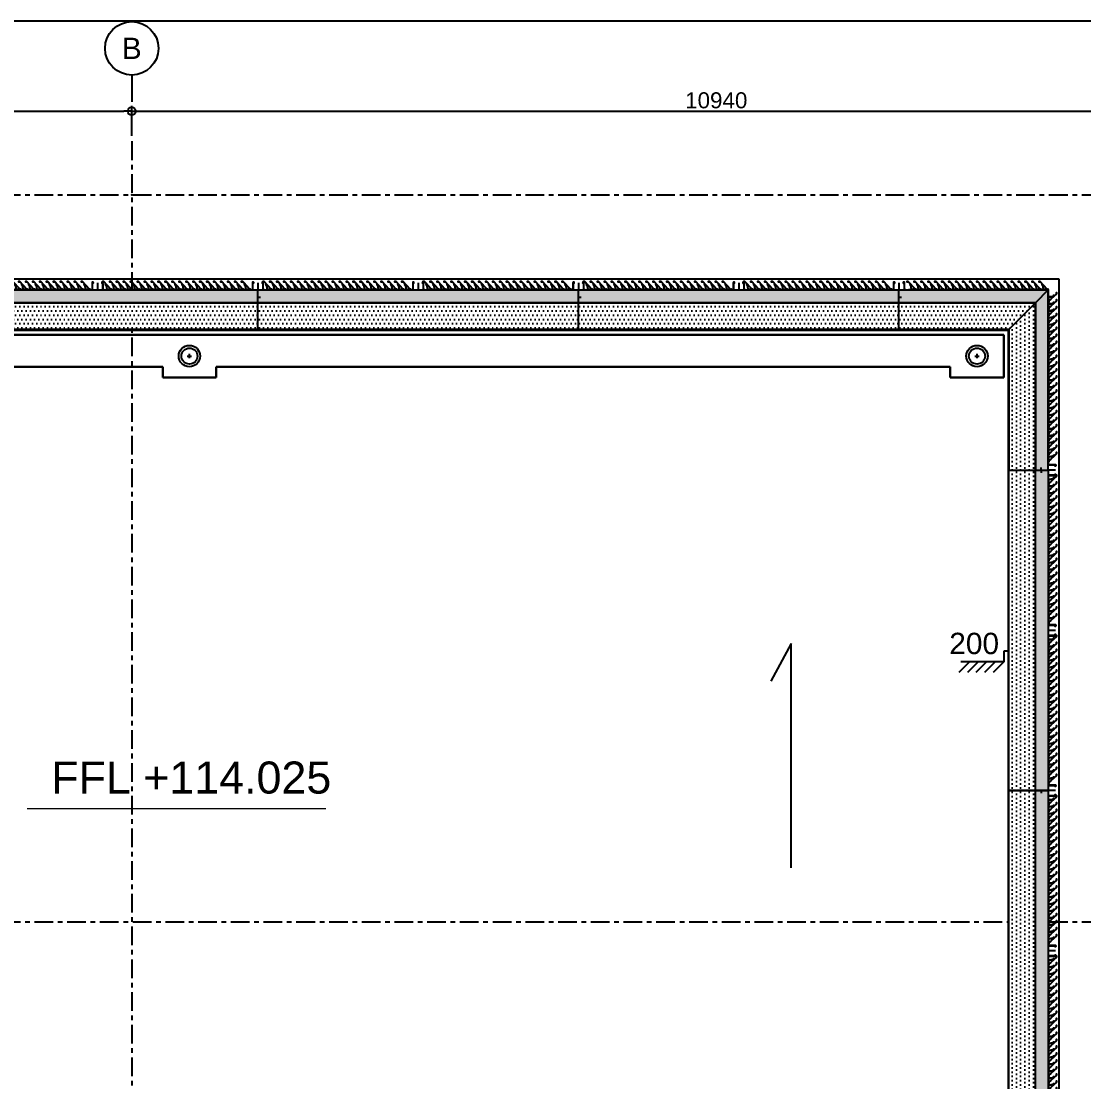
# Model space of a CAD drawing. Header units: millimetres. Extents: x -1379 to 1385823, y -4884429 to 548763.
# Drawn here: x 459555 to 469498, y -2337466 to -2327541 of the extents above; entities that cross this region are included whole.
import ezdxf
from ezdxf.enums import TextEntityAlignment as Align

# ---------------------------------------------------------------- set-up
doc = ezdxf.new("R2010")
doc.units = ezdxf.units.MM
doc.set_wipeout_variables(frame=1)
doc.linetypes.add('CENTER', pattern=[50.8, 31.75, -6.35, 6.35, -6.35])
doc.linetypes.add('TA_GL_000.70000', pattern=[1.925, 0.7, -0.175, 0.175, -0.175, 0.7])
for name, color, linetype in [('000 - 0_SYM_DWG_GRID-BUBBLE_MAIN_COLOR_6', 7, 'Continuous'), ('000 - 0_SYM_DWG_GRIDLINE_MAIN_COLOR_251', 7, 'Continuous'), ('000 - 0_SYM_DWG_SLOPE-SYM_TEXT_COLOR_3', 7, 'Continuous'), ('000 - CONCRETE_WALL_HATCH_', 7, 'Continuous'), ('000 - D I M', 7, 'Continuous'), ('000 - EXISTING_BUILDING_MAIN_COLOR_251', 7, 'Continuous'), ('000 - GRID', 7, 'CENTER'), ('010 - ASPG_ACCESSORIES_MAIN_COLOR_1', 7, 'Continuous'), ('010 - ASPG_EXTR_DEF_SUB', 7, 'Continuous'), ('010 - ASPG_EXTR_MAIN_COLOR_2', 7, 'Continuous'), ('010 - ASPG_FASTERN_DEF_SUB', 7, 'Continuous'), ('010 - ASPG_FLASHING_MAIN_COLOR_2', 7, 'Continuous'), ('010 - ASPG_FLASHING_MAIN_COLOR_4', 7, 'Continuous'), ('010 - ASPG_FLASHING_WIPEOUT_', 7, 'Continuous'), ('010 - ASPG_FLASING_WIPEOUT_', 7, 'Continuous'), ('010 - ASPG_FRAMING_CUT_COLOR_4', 7, 'Continuous'), ('010 - ASPG_FRAMING_DEF_SUB', 7, 'Continuous'), ('010 - ASPG_FRAMING_HATCH_', 7, 'Continuous'), ('010 - ASPG_FRAMING_MAIN_COLOR_2', 7, 'Continuous'), ('010 - ASPG_FRAMING_SUB_COLOR_2', 7, 'Continuous'), ('010 - ASPG_FRAMING_WIPEOUT_', 7, 'Continuous'), ('BOLT & SCREW', 7, 'Continuous'), ('Center Line', 7, 'CENTER')]:
    doc.layers.add(name, color=color, linetype=linetype)
for name, color, linetype, lineweight in [('12-GRID', 7, 'CENTER', 13), ('A-COLS-E', 7, 'Continuous', 35), ('A-DETL-THIN', 7, 'Continuous', 25), ('A-FLOR-E', 7, 'Continuous', 35), ('G-ANNO-SPOR', 7, 'Continuous', 9), ('G-ANNO-TEXT', 7, 'Continuous', 9), ('SCREW', 7, 'Continuous', 5), ('WALL-E', 7, 'Continuous', 50)]:
    doc.layers.add(name, color=color, linetype=linetype, lineweight=lineweight)
doc.styles.add('ARIAL', font='arial.ttf')
doc.styles.add('Arial_2', font='arial.ttf', dxfattribs={"height": 3})
doc.styles.add('Arial_3', font='arial.ttf', dxfattribs={"height": 200})
doc.styles.add('FAMELINE_FOR_CKST', font='arial.ttf')
doc.styles.add('TA', font='', dxfattribs={"height": 4.5})
doc.styles.get('TA').set_extended_font_data('Cordia New')
doc.dimstyles.new('FAMELINE-CKST_C-C', dxfattribs={"dimtxt": 0.3, "dimasz": 0.15, "dimexe": 0.1, "dimexo": 0.1, "dimgap": 0.05, "dimtad": 1, "dimzin": 0, "dimdsep": 46, "dimtxsty": 'FAMELINE_FOR_CKST', "dimblk": 'ORIGIN', "dimblk1": 'ORIGIN', "dimblk2": 'ORIGIN', "dimsah": 1, "dimcen": 0.1, "dimdle": 0.1, "dimclrd": 7, "dimclre": 7, "dimclrt": 7, "dimadec": 0, "dimazin": 0, "dimtfac": 1, "dimtix": 1, "dimtmove": 2, "dimatfit": 3, "dimfxl": 1, "dimtolj": 1, "dimtzin": 0, "dimlwd": -1, "dimlwe": -1, "dimarcsym": 0})
pattern_1 = [(270, (1257419.24324, -520041.6224), (0.65495992507, -1.1344238721), [0.7562825814, -1.5125651628]), (30, (1257419.24324, -520041.6224), (0.65495992936, 1.1344238696), [0.7562825814, -1.5125651628]), (330, (1257419.24324, -520041.6224), (1.30991985442, -2.48e-09), [-1.5125651628, 0.7562825814])]
pattern_2 = [(315, (1257419.4929, -520021.6224), (1.3369313545, 1.3369313545), []), (45, (1257419.4929, -520021.6224), (-1.3369313545, 1.3369313545), [])]
pattern_3 = [(270, (1257419.4425, -520043.9224), (0.65495992507, -1.1344238721), [0.7562825814, -1.5125651628]), (30, (1257419.4425, -520043.9224), (0.65495992936, 1.1344238696), [0.7562825814, -1.5125651628]), (330, (1257419.4425, -520043.9224), (1.30991985442, -2.48e-09), [-1.5125651628, 0.7562825814])]
pattern_4 = [(315, (1257419.1929, -520023.9224), (1.3369313545, 1.3369313545), []), (45, (1257419.1929, -520023.9224), (-1.3369313545, 1.3369313545), [])]
pattern_5 = [(0, (0, 0), (3.96875, 7.9375), [0, -7.9375])]
pattern_6 = [(0, (0, 0), (19.84375, 39.6875), [0, -39.6875])]

# ---------------------------------------------------------------- blocks, each defined once
blk = doc.blocks.new('*U3527')
at = {"layer": '12-GRID', "color": 7, "linetype": 'CENTER'}
for p, q in [((0, -6.2), (0, 2.2)), ((-4.2, -2), (4.2, -2))]:
    blk.add_line(p, q, dxfattribs=at)
at = {"layer": 'BOLT & SCREW', "color": 7}
for p, q in [((-0.6, -1.8), (-1.8, -1.6)), ((-0.6, -2.2), (-1.8, -2.4)), ((-0.5, -1.8), (-0.9, -1.6)), ((-0.5, -2.2), (-0.9, -2.4)), ((-0.2, -1.4), (-0.4, -0.2)), ((-0.2, -1.5), (-0.4, -1.1)), ((-0.2, -2.5), (-0.4, -2.9)), ((-0.2, -2.6), (-0.4, -3.8)), ((0.2, -1.4), (0.4, -0.2)), ((0.2, -1.5), (0.4, -1.1)), ((0.4, -2.9), (0.2, -2.5)), ((0.2, -2.6), (0.4, -3.8)), ((0.5, -1.8), (0.9, -1.6)), ((0.5, -2.2), (0.9, -2.4)), ((0.6, -1.8), (1.8, -1.6)), ((0.6, -2.2), (1.8, -2.4))]:
    blk.add_line(p, q, dxfattribs=at)
for points in [[(-1.8, -1.6), (-0.9, -1.6, 0.414214), (-0.4, -1.1), (-0.4, -0.2), (0.4, -0.2), (0.4, -1.1, 0.414214), (0.9, -1.6), (1.8, -1.6), (1.8, -2.4), (0.9, -2.4, 0.414214), (0.4, -2.9), (0.4, -3.8), (-0.4, -3.8), (-0.4, -2.9, 0.414214), (-0.9, -2.4), (-1.8, -2.4)], [(0.2, -2.5, -0.414214), (0.5, -2.2), (0.6, -2.2), (0.6, -1.8), (0.5, -1.8, -0.414214), (0.2, -1.5), (0.2, -1.4), (-0.2, -1.4), (-0.2, -1.5, -0.414214), (-0.5, -1.8), (-0.6, -1.8), (-0.6, -2.2), (-0.5, -2.2, -0.414214), (-0.2, -2.5), (-0.2, -2.6), (0.2, -2.6)]]:
    blk.add_lwpolyline(points, format="xyb", close=True, dxfattribs=at)
blk.add_circle((0, -2), 3.5, dxfattribs=at)
blk = doc.blocks.new('000_ASPG_TYP_FILES_20260218-010703_FRAME_EXTR_')
at = {"layer": '010 - ASPG_FRAMING_HATCH_'}
h = blk.add_hatch(dxfattribs=at)
h.set_pattern_fill('ANSI32', scale=0.1, angle=180)
edge = h.paths.add_edge_path()
edge.add_line((2, 16), (2, 2))
edge.add_line((2, 2), (39.7, 2))
edge.add_arc((39.7, 1.7), 0.3, 0, 90, ccw=False)
edge.add_line((40, 1.7), (40, 0.3))
edge.add_arc((39.7, 0.3), 0.3, -90, 0, ccw=False)
edge.add_line((39.7, 0), (0.3, 0))
edge.add_arc((0.3, 0.3), 0.3, 180, 270, ccw=False)
edge.add_line((0, 0.3), (0, 17.7))
edge.add_arc((0.3, 17.7), 0.3, 90, 180, ccw=False)
edge.add_line((0.3, 18), (22.6, 18))
edge.add_arc((22.6, 18.5), 0.5, 270, 380.20955)
edge.add_arc((26.2, 19.8), 3.35, 182.06379, 200.20955, ccw=False)
edge.add_arc((23.6, 19.7), 0.76, 2.06379, 182.06379, ccw=False)
edge.add_arc((26.2, 19.8), 1.83, 182.06379, 447.93621)
edge.add_arc((26.3, 22.4), 0.76, 87.93621, 267.93621, ccw=False)
edge.add_arc((26.2, 19.8), 3.35, 69.79045, 87.93621, ccw=False)
edge.add_arc((27.5, 23.4), 0.5, 249.79045, 360)
edge.add_line((28, 23.4), (28, 26.7))
edge.add_line((28, 26.7), (28.5, 27.2))
edge.add_line((28.5, 27.2), (28, 27.7))
edge.add_line((28, 27.7), (28, 38.6))
edge.add_line((28, 38.6), (28.5, 39.1))
edge.add_line((28.5, 39.1), (28, 39.6))
edge.add_line((28, 39.6), (28, 42.9))
edge.add_arc((27.5, 42.9), 0.5, 0, 110.20955)
edge.add_arc((26.2, 46.5), 3.35, 272.06379, 290.20955, ccw=False)
edge.add_arc((26.3, 43.9), 0.76, 92.06379, 272.06379, ccw=False)
edge.add_arc((26.2, 46.5), 1.83, 272.06379, 537.93621)
edge.add_arc((23.6, 46.6), 0.76, 177.93621, 357.93621, ccw=False)
edge.add_arc((26.2, 46.5), 3.35, 159.79045, 177.93621, ccw=False)
edge.add_arc((22.6, 47.8), 0.5, 339.79045, 450)
edge.add_line((22.6, 48.3), (0.3, 48.3))
edge.add_arc((0.3, 48.6), 0.3, 180, 270, ccw=False)
edge.add_line((0, 48.6), (0, 60))
edge.add_arc((0.3, 60), 0.3, 90, 180, ccw=False)
edge.add_line((0.3, 60.3), (5, 60.3))
edge.add_line((5, 60.3), (5, 65))
edge.add_arc((5.3, 65), 0.3, 90, 180, ccw=False)
edge.add_line((5.3, 65.3), (30, 65.3))
edge.add_line((30, 65.3), (30, 63.6))
edge.add_arc((29.7, 63.6), 0.3, -90, 0, ccw=False)
edge.add_line((29.7, 63.3), (7.3, 63.3))
edge.add_arc((7.3, 63), 0.3, 90, 180)
edge.add_line((7, 63), (7, 58.3))
edge.add_line((7, 58.3), (2.3, 58.3))
edge.add_arc((2.3, 58), 0.3, 90, 180)
edge.add_line((2, 58), (2, 50.6))
edge.add_arc((2.3, 50.6), 0.3, 180, 270)
edge.add_line((2.3, 50.3), (29.7, 50.3))
edge.add_arc((29.7, 50), 0.3, 0, 90, ccw=False)
edge.add_line((30, 50), (30, 26.7))
edge.add_line((30, 26.7), (30, 16.3))
edge.add_arc((29.7, 16.3), 0.3, -90, 0, ccw=False)
edge.add_line((29.7, 16), (2, 16))
at = {"layer": '010 - ASPG_FRAMING_CUT_COLOR_4', "color": 7}
blk.add_lwpolyline([(2, 16), (2, 2), (39.7, 2, -0.414214), (40, 1.7), (40, 0.3, -0.414214), (39.7, 0), (0.3, 0, -0.414214), (0, 0.3), (0, 17.7, -0.414214), (0.3, 18), (22.6, 18, 0.52173), (23, 18.7, -0.079342), (22.8, 19.7, -1), (24.3, 19.8, 2.296346), (26.2, 21.7, -1), (26.3, 23.2, -0.079342), (27.3, 23, 0.52173), (28, 23.4), (28, 26.7), (28.5, 27.2), (28, 27.7), (28, 38.6), (28.5, 39.1), (28, 39.6), (28, 42.9, 0.52173), (27.3, 43.3, -0.079342), (26.3, 43.1, -1), (26.2, 44.6, 2.296346), (24.3, 46.5, -1), (22.8, 46.6, -0.079342), (23, 47.6, 0.52173), (22.6, 48.3), (0.3, 48.3, -0.414214), (0, 48.6), (0, 60, -0.414214), (0.3, 60.3), (5, 60.3), (5, 65, -0.414214), (5.3, 65.3), (30, 65.3), (30, 63.6, -0.414214), (29.7, 63.3), (7.3, 63.3, 0.414214), (7, 63), (7, 58.3), (2.3, 58.3, 0.414214), (2, 58), (2, 50.6, 0.414214), (2.3, 50.3), (29.7, 50.3, -0.414214), (30, 50), (30, 26.7), (30, 16.3, -0.414214), (29.7, 16)], format="xyb", close=True, dxfattribs=at)
at = {"color": 7}
for p in [(26.2, 48.5), (26.2, 21.8)]:
    blk.add_blockref('*U3527', p, dxfattribs=at)
blk = doc.blocks.new('*U3140')
at = {"layer": '010 - ASPG_FRAMING_HATCH_', "transparency": 33554585}
h = blk.add_hatch(dxfattribs=at)
h.set_pattern_fill('ANSI32', scale=0.25)
edge = h.paths.add_edge_path()
edge.add_line((2, -50), (2, -75))
edge.add_line((2, -75), (0, -75))
edge.add_line((0, -75), (0, -49))
edge.add_arc((1, -49), 1, 90, 180, ccw=False)
edge.add_line((1, -48), (63, -48))
edge.add_arc((63, -47), 1, 270, 360)
edge.add_line((64, -47), (64, 47))
edge.add_arc((63, 47), 1, 0, 90)
edge.add_line((63, 48), (1, 48))
edge.add_arc((1, 49), 1, 180, 270, ccw=False)
edge.add_line((0, 49), (0, 75))
edge.add_line((0, 75), (2, 75))
edge.add_line((2, 75), (2, 50))
edge.add_line((2, 50), (141, 50))
edge.add_line((141, 50), (141, 41))
edge.add_arc((140, 41), 1, 270, 360, ccw=False)
edge.add_line((140, 40), (132, 40))
edge.add_arc((132, 41), 1, 180, 270, ccw=False)
edge.add_line((131, 41), (131, 47))
edge.add_arc((130, 47), 1, 0, 90)
edge.add_line((130, 48), (67, 48))
edge.add_arc((67, 47), 1, 90, 180)
edge.add_line((66, 47), (66, -47))
edge.add_arc((67, -47), 1, 180, 270)
edge.add_line((67, -48), (130, -48))
edge.add_arc((130, -47), 1, 270, 360)
edge.add_line((131, -47), (131, -41))
edge.add_arc((132, -41), 1, 90, 180, ccw=False)
edge.add_line((132, -40), (140, -40))
edge.add_arc((140, -41), 1, 0, 90, ccw=False)
edge.add_line((141, -41), (141, -50))
edge.add_line((141, -50), (2, -50))
h.paths.add_polyline_path([(139, 48), (139, 42), (133, 42), (133, 48)], flags=16)
h.paths.add_polyline_path([(139, -48), (139, -42), (133, -42), (133, -48)], flags=16)
at = {"layer": '010 - ASPG_FRAMING_HATCH_'}
h = blk.add_hatch(dxfattribs=at)
h.set_pattern_fill('ANSI37', scale=0.595498, angle=-90)
h.set_pattern_definition(pattern_4)
edge = h.paths.add_edge_path()
edge.add_ellipse((11.5, 55), major_axis=(0, -5), ratio=0.644482, start_angle=180, end_angle=360, ccw=False)
edge.add_line((11.5, 60), (2, 60))
edge.add_arc((-7.9, 55), 11.1, -26.79627, 26.79627, ccw=False)
edge.add_line((2, 50), (11.5, 50))
h = blk.add_hatch(dxfattribs=at)
h.set_pattern_fill('HONEY', scale=0.238199, angle=-90)
h.set_pattern_definition(pattern_3)
edge = h.paths.add_edge_path()
edge.add_ellipse((11.8, 55), major_axis=(0, -5), ratio=0.644482, start_angle=0, end_angle=360, ccw=False)
h = blk.add_hatch(dxfattribs=at)
h.set_pattern_fill('HONEY', scale=0.238199, angle=-90)
h.set_pattern_definition(pattern_1)
edge = h.paths.add_edge_path()
edge.add_ellipse((57.5, 55), major_axis=(0, -5), ratio=0.644482, start_angle=0, end_angle=360)
h = blk.add_hatch(dxfattribs=at)
h.set_pattern_fill('ANSI37', scale=0.595498, angle=-90)
h.set_pattern_definition(pattern_2)
edge = h.paths.add_edge_path()
edge.add_ellipse((57.8, 55), major_axis=(0, -5), ratio=0.644482, start_angle=0, end_angle=180)
edge.add_line((57.8, 60), (62, 60))
edge.add_arc((62, 60.3), 0.3, -90, 0)
edge.add_line((62.3, 60.3), (62.3, 61))
edge.add_line((62.3, 61), (61.8, 61.5))
edge.add_line((61.8, 61.5), (62.3, 62))
edge.add_line((62.3, 62), (61.8, 62.5))
edge.add_line((61.8, 62.5), (62.3, 63))
edge.add_line((62.3, 63), (61.8, 63.5))
edge.add_line((61.8, 63.5), (62.3, 64))
edge.add_line((62.3, 64), (62.3, 65))
edge.add_line((62.3, 65), (63.3, 65))
edge.add_line((63.3, 65), (63.8, 65.5))
edge.add_line((63.8, 65.5), (64.3, 65))
edge.add_line((64.3, 65), (64.8, 65.5))
edge.add_line((64.8, 65.5), (65.3, 65))
edge.add_line((65.3, 65), (65.8, 65.5))
edge.add_line((65.8, 65.5), (66.3, 65))
edge.add_line((66.3, 65), (67, 65))
edge.add_arc((67, 65.3), 0.3, -90, 0)
edge.add_line((67.3, 65.3), (67.3, 60))
edge.add_arc((77.2, 55), 11.1, 153.20373, 206.79627)
edge.add_line((67.3, 50), (57.8, 50))
h = blk.add_hatch(dxfattribs=at)
h.set_pattern_fill('ANSI37', scale=0.595498, angle=-90)
h.set_pattern_definition(pattern_4)
edge = h.paths.add_edge_path()
edge.add_ellipse((11.5, -55), major_axis=(0, 5), ratio=0.644482, start_angle=0, end_angle=180)
edge.add_line((11.5, -60), (2, -60))
edge.add_arc((-7.9, -55), 11.1, 333.20373, 386.79627)
edge.add_line((2, -50), (11.5, -50))
h = blk.add_hatch(dxfattribs=at)
h.set_pattern_fill('HONEY', scale=0.238199, angle=-90)
h.set_pattern_definition(pattern_3)
edge = h.paths.add_edge_path()
edge.add_ellipse((11.8, -55), major_axis=(0, 5), ratio=0.644482, start_angle=0, end_angle=360)
h = blk.add_hatch(dxfattribs=at)
h.set_pattern_fill('HONEY', scale=0.238199, angle=-90)
h.set_pattern_definition(pattern_1)
edge = h.paths.add_edge_path()
edge.add_ellipse((57.5, -55), major_axis=(0, 5), ratio=0.644482, start_angle=0, end_angle=360, ccw=False)
h = blk.add_hatch(dxfattribs=at)
h.set_pattern_fill('ANSI37', scale=0.595498, angle=-90)
h.set_pattern_definition(pattern_2)
edge = h.paths.add_edge_path()
edge.add_ellipse((57.8, -55), major_axis=(0, 5), ratio=0.644482, start_angle=180, end_angle=360, ccw=False)
edge.add_line((57.8, -60), (62, -60))
edge.add_arc((62, -60.3), 0.3, 360, 450, ccw=False)
edge.add_line((62.3, -60.3), (62.3, -61))
edge.add_line((62.3, -61), (61.8, -61.5))
edge.add_line((61.8, -61.5), (62.3, -62))
edge.add_line((62.3, -62), (61.8, -62.5))
edge.add_line((61.8, -62.5), (62.3, -63))
edge.add_line((62.3, -63), (61.8, -63.5))
edge.add_line((61.8, -63.5), (62.3, -64))
edge.add_line((62.3, -64), (62.3, -65))
edge.add_line((62.3, -65), (63.3, -65))
edge.add_line((63.3, -65), (63.8, -65.5))
edge.add_line((63.8, -65.5), (64.3, -65))
edge.add_line((64.3, -65), (64.8, -65.5))
edge.add_line((64.8, -65.5), (65.3, -65))
edge.add_line((65.3, -65), (65.8, -65.5))
edge.add_line((65.8, -65.5), (66.3, -65))
edge.add_line((66.3, -65), (67, -65))
edge.add_arc((67, -65.3), 0.3, 360, 450, ccw=False)
edge.add_line((67.3, -65.3), (67.3, -60))
edge.add_arc((77.2, -55), 11.1, 153.20373, 206.79627, ccw=False)
edge.add_line((67.3, -50), (57.8, -50))
at = {"layer": '010 - ASPG_FASTERN_DEF_SUB', "color": 7}
blk.add_point((0, 0), dxfattribs=at)
at = {"layer": '010 - ASPG_FRAMING_CUT_COLOR_4', "color": 7}
blk.add_lwpolyline([(2, -50), (2, -75), (0, -75), (0, -49, -0.414214), (1, -48), (63, -48, 0.414214), (64, -47), (64, 47, 0.414214), (63, 48), (1, 48, -0.414214), (0, 49), (0, 75), (2, 75), (2, 50), (141, 50), (141, 41, -0.414214), (140, 40), (132, 40, -0.414214), (131, 41), (131, 47, 0.414214), (130, 48), (67, 48, 0.414214), (66, 47), (66, -47, 0.414214), (67, -48), (130, -48, 0.414214), (131, -47), (131, -41, -0.414214), (132, -40), (140, -40, -0.414214), (141, -41), (141, -50)], format="xyb", close=True, dxfattribs=at)
for points in [[(139, 48), (139, 42), (133, 42), (133, 48)], [(139, -48), (139, -42), (133, -42), (133, -48)]]:
    blk.add_lwpolyline(points, close=True, dxfattribs=at)
at = {"layer": '010 - ASPG_FRAMING_DEF_SUB', "color": 7, "transparency": 33554508}
blk.add_line((136.5, 0), (-4.5, 0), dxfattribs=at)
at = {"layer": '010 - ASPG_FRAMING_DEF_SUB', "color": 7, "transparency": 33554457}
for points in [[(2, 50), (15, 50), (15, 60), (2, 60)], [(54.3, 50), (67.3, 50), (67.3, 65.5), (54.3, 65.5)], [(2, -50), (15, -50), (15, -60), (2, -60)], [(54.3, -50), (67.3, -50), (67.3, -65.5), (54.3, -65.5)]]:
    blk.add_lwpolyline(points, close=True, dxfattribs=at)
at = {"layer": '010 - ASPG_FRAMING_SUB_COLOR_2', "color": 7}
for points in [[(11.8, 50), (2, 50, 0.238199), (2, 60), (11.8, 60)], [(57.5, 50), (67.3, 50, -0.238199), (67.3, 60), (67.3, 65.3, -0.414214), (67, 65), (66.3, 65), (65.8, 65.5), (65.3, 65), (64.8, 65.5), (64.3, 65), (63.8, 65.5), (63.3, 65), (62.3, 65), (62.3, 64), (61.8, 63.5), (62.3, 63), (61.8, 62.5), (62.3, 62), (61.8, 61.5), (62.3, 61), (62.3, 60.3, -0.414214), (62, 60), (57.5, 60)], [(11.8, -50), (2, -50, -0.238199), (2, -60), (11.8, -60)], [(57.5, -50), (67.3, -50, 0.238199), (67.3, -60), (67.3, -65.3, 0.414214), (67, -65), (66.3, -65), (65.8, -65.5), (65.3, -65), (64.8, -65.5), (64.3, -65), (63.8, -65.5), (63.3, -65), (62.3, -65), (62.3, -64), (61.8, -63.5), (62.3, -63), (61.8, -62.5), (62.3, -62), (61.8, -61.5), (62.3, -61), (62.3, -60.3, 0.414214), (62, -60), (57.5, -60)]]:
    blk.add_lwpolyline(points, format="xyb", dxfattribs=at)
at = {"layer": '010 - ASPG_FRAMING_SUB_COLOR_2', "color": 7, "extrusion": (0, 0, -1)}
for centre, major_axis in [((11.8, 55), (0, -5)), ((57.5, -55), (0, 5))]:
    blk.add_ellipse(centre, major_axis=major_axis, ratio=0.644482, dxfattribs=at)
at = {"layer": '010 - ASPG_FRAMING_SUB_COLOR_2', "color": 7}
for centre, major_axis in [((57.5, 55), (0, -5)), ((11.8, -55), (0, 5))]:
    blk.add_ellipse(centre, major_axis=major_axis, ratio=0.644482, dxfattribs=at)
blk = doc.blocks.new('PZG35-9D5')
at = {"layer": 'Center Line', "color": 7}
blk.add_line((0, 3.7), (0, -10.5), dxfattribs=at)
at = {"layer": 'SCREW', "color": 7}
for p, q in [((-1.4, 0), (-1.4, -1.1)), ((1.4, 0), (1.4, -0.6)), ((-1.9, -1.4), (1.9, -0.9)), ((-1.9, -1.4), (-1.4, -1.1)), ((-1.9, -1.4), (-1.4, -1.7)), ((-1.9, -2.7), (1.9, -2.2)), ((-1.9, -2.7), (-1.4, -2.4)), ((-1.9, -2.7), (-1.4, -3)), ((-1.9, -4), (-1.4, -3.7)), ((-1.9, -4), (-1, -3.9)), ((-1.9, -4), (-1.4, -4.3)), ((-1.4, -1.1), (1.4, -0.6)), ((-1.4, -1.7), (1.4, -1.2)), ((-1.4, -1.7), (-1.4, -2.4)), ((-1.4, -2.4), (1.4, -1.9)), ((-1.4, -3), (1.4, -2.5)), ((-1.4, -3), (-1.4, -3.7)), ((-1.4, -3.7), (-0.8, -3.6)), ((-1.4, -4.3), (-1.4, -8.1)), ((-1.4, -4.3), (-1.2, -4.3)), ((0, -9.5), (-1.4, -8.1)), ((0, -9.5), (1.4, -8.1)), ((0.6, -3.3), (1.4, -3.2)), ((0.7, -3.7), (1.9, -3.5)), ((0.7, -3.9), (1.4, -3.8)), ((0.7, -4.6), (1.4, -4.5)), ((0.7, -5), (1.9, -4.8)), ((0.7, -5.2), (1.4, -5.1)), ((1.9, -0.9), (1.4, -0.6)), ((1.9, -0.9), (1.4, -1.2)), ((1.4, -1.2), (1.4, -1.9)), ((1.9, -2.2), (1.4, -1.9)), ((1.9, -2.2), (1.4, -2.5)), ((1.4, -2.5), (1.4, -3.2)), ((1.9, -3.5), (1.4, -3.2)), ((1.9, -3.5), (1.4, -3.8)), ((1.4, -3.8), (1.4, -4.5)), ((1.9, -4.8), (1.4, -4.5)), ((1.9, -4.8), (1.4, -5.1)), ((1.4, -5.1), (1.4, -8.1))]:
    blk.add_line(p, q, dxfattribs=at)
blk.add_lwpolyline([(0, -9.5), (0.7, -5.2), (0.7, -3.6, 0.417657), (0.4, -3.3, 0.108102), (-0.8, -3.6), (-1.4, -4.7)], format="xyb", dxfattribs=at)
blk = doc.blocks.new('*U3136')
at = {"layer": 'SCREW', "color": 7}
blk.add_lwpolyline([(3, 1.8, 0.09906), (0.8, 2.5), (0.8, 2.3), (-0.8, 2.3), (-0.8, 2.5, 0.09906), (-3, 1.8, 0.266588), (-3.5, 1), (-3.5, 0.2, 0.414214), (-3.3, 0), (3.3, 0, 0.414214), (3.5, 0.2), (3.5, 1, 0.266588)], format="xyb", close=True, dxfattribs=at)
blk.add_blockref('PZG35-9D5', (0, 0), dxfattribs=at)
blk = doc.blocks.new('*U3141')
at = {"color": 7}
blk.add_point((0, 0), dxfattribs=at)
at = {"layer": '010 - ASPG_ACCESSORIES_MAIN_COLOR_1', "color": 7}
blk.add_lwpolyline([(-39.7, -0.6, 0.414214), (-40, -0.9), (-40, -7.4, 0.57735), (-39.7, -7.6), (-36.6, -5.8, 0.767327), (-36.8, -5.3), (-37.9, -5.3, -0.414214), (-38.2, -5), (-38.2, -2.8, -0.414214), (-38, -2.6), (-32.2, -2.6, -0.388879), (-32, -2.8), (-31.8, -4.3, 0.388879), (-31.3, -4.8), (-30.3, -4.8, 0.414214), (-30, -4.5), (-30, -2.9, -0.414214), (-29.7, -2.6), (0.4, -2.6, -0.378969), (3.4, -5.2), (8, -42.5, 0.446593), (11.6, -45.1, -0.489802), (16.1, -48.7), (16.1, -49.4, -0.18248), (15.8, -50, -0.267949), (15.3, -50.2, 1.122115), (15.1, -52.3, 0.405004), (18.1, -49.4), (18.1, -48.7, 0.489805), (11.2, -43.1, -0.446597), (9.9, -42.3), (4.9, -0.8, 0.364176), (4.6, -0.6)], format="xyb", close=True, dxfattribs=at)
at = {"layer": '010 - ASPG_EXTR_DEF_SUB', "color": 7}
for p in [(-40, -0.5), (43.4, -76.9), (43.4, -77.5)]:
    blk.add_point(p, dxfattribs=at)
at = {"layer": '010 - ASPG_EXTR_MAIN_COLOR_2', "color": 7}
blk.add_lwpolyline([(11.4, -48.2), (11.5, -47.4), (12.2, -47.6), (12.3, -46.8, -0.535538), (14.2, -49.2, 0.991572), (15.7, -49.6, 1.157025), (8.8, -48.8, -0.688558), (8.3, -49), (-17.1, -22.2), (-32.3, -6.1), (-32.3, -2.9, 0.414312), (-32.6, -2.6), (-37.5, -2.6, 0.414116), (-37.8, -2.9), (-37.8, -4.3, 0.414214), (-37.5, -4.6), (-36, -4.6, -0.205895), (-35.8, -4.7), (33.2, -77.5), (43.1, -77.5, 0.668179), (43.4, -77), (40.5, -74.2, 0.668179), (40, -74.4), (40, -76), (33.9, -76), (11.9, -52.8, -0.558354), (12.1, -52, 0.766275), (12, -50.4, -0.438583), (10.7, -48.1)], format="xyb", close=True, dxfattribs=at)
at = {"layer": 'SCREW', "color": 7, "rotation": 180}
for p in [(-21.6, -2.5), (-8.2, -2.5)]:
    blk.add_blockref('*U3136', p, dxfattribs=at)
blk = doc.blocks.new('*U3049')
at = {"color": 7}
blk.add_wipeout([(1440, 4), (60, 4), (60, 69.3), (1440, 69.3)], dxfattribs=at).dxf.layer = '010 - ASPG_FRAMING_WIPEOUT_'
blk.add_point((60, 69.5), dxfattribs=at)
at = {"layer": '010 - ASPG_FRAMING_MAIN_COLOR_2', "color": 7}
blk.add_lwpolyline([(1410, 69.3), (90, 69.3), (90, 6), (1410, 6)], close=True, dxfattribs=at)
at = {"layer": '010 - ASPG_FRAMING_SUB_COLOR_2', "color": 7}
for points in [[(1440, 4), (60, 4), (60, 69.3), (1440, 69.3)], [(60, 2), (60, 4), (1440, 4), (1440, 2)]]:
    blk.add_lwpolyline(points, close=True, dxfattribs=at)
at = {"color": 7, "transparency": 33554559, "xscale": -1, "rotation": 270}
for p in [(0, 0), (1500, 0)]:
    blk.add_blockref('*U3140', p, dxfattribs=at)
at = {"color": 7, "rotation": 180}
for p in [(91.8, 69.3), (156.8, 69.3), (221.8, 69.3), (286.8, 69.3), (351.8, 69.3), (416.8, 69.3), (481.8, 69.3), (546.8, 69.3), (611.8, 69.3), (676.8, 69.3), (741.8, 69.3), (806.8, 69.3), (871.8, 69.3), (936.8, 69.3), (1001.8, 69.3), (1066.8, 69.3), (1131.8, 69.3), (1196.8, 69.3), (1261.8, 69.3), (1326.8, 69.3), (1391.8, 69.3)]:
    blk.add_blockref('*U3141', p, dxfattribs=at)
at = {"color": 7}
blk.add_blockref('000_ASPG_TYP_FILES_20260218-010703_FRAME_EXTR_', (60, 4), dxfattribs=at)
at = {"color": 7, "xscale": -1}
blk.add_blockref('000_ASPG_TYP_FILES_20260218-010703_FRAME_EXTR_', (1440, 4), dxfattribs=at)
blk = doc.blocks.new('*U1740')
at = {"color": 7}
blk.add_wipeout([(1610, 4), (60, 4), (60, 69.3), (1610, 69.3)], dxfattribs=at).dxf.layer = '010 - ASPG_FRAMING_WIPEOUT_'
blk.add_point((60, 69.5), dxfattribs=at)
at = {"layer": '010 - ASPG_FRAMING_MAIN_COLOR_2', "color": 7}
blk.add_lwpolyline([(1580, 69.3), (90, 69.3), (90, 6), (1580, 6)], close=True, dxfattribs=at)
at = {"layer": '010 - ASPG_FRAMING_SUB_COLOR_2', "color": 7}
for points in [[(1610, 4), (60, 4), (60, 69.3), (1610, 69.3)], [(60, 2), (60, 4), (1610, 4), (1610, 2)]]:
    blk.add_lwpolyline(points, close=True, dxfattribs=at)
at = {"color": 7, "transparency": 33554559, "xscale": -1, "rotation": 270}
blk.add_blockref('*U3140', (0, 0), dxfattribs=at)
at = {"color": 7, "xscale": -1, "rotation": 180}
for p in [(120.3, 69.3), (185.3, 69.3), (250.3, 69.3), (315.3, 69.3), (380.3, 69.3), (445.3, 69.3), (510.3, 69.3), (575.3, 69.3), (640.3, 69.3), (705.3, 69.3), (770.3, 69.3), (835.3, 69.3), (900.3, 69.3), (965.3, 69.3), (1030.3, 69.3), (1095.3, 69.3), (1160.3, 69.3), (1225.3, 69.3), (1290.3, 69.3), (1355.3, 69.3), (1420.3, 69.3), (1485.3, 69.3), (1550.3, 69.3), (1615.3, 69.3)]:
    blk.add_blockref('*U3141', p, dxfattribs=at)
at = {"color": 7}
blk.add_blockref('000_ASPG_TYP_FILES_20260218-010703_FRAME_EXTR_', (60, 4), dxfattribs=at)
at = {"color": 7, "xscale": -1}
blk.add_blockref('000_ASPG_TYP_FILES_20260218-010703_FRAME_EXTR_', (1610, 4), dxfattribs=at)
blk = doc.blocks.new('*U1261')
at = {"color": 7}
blk.add_wipeout([(1397.3, 4), (60, 4), (60, 69.3), (1397.3, 69.3)], dxfattribs=at).dxf.layer = '010 - ASPG_FRAMING_WIPEOUT_'
blk.add_point((60, 69.5), dxfattribs=at)
at = {"layer": '010 - ASPG_FRAMING_MAIN_COLOR_2', "color": 7}
blk.add_lwpolyline([(1367.3, 69.3), (90, 69.3), (90, 6), (1367.3, 6)], close=True, dxfattribs=at)
at = {"layer": '010 - ASPG_FRAMING_SUB_COLOR_2', "color": 7}
for points in [[(1397.3, 4), (60, 4), (60, 69.3), (1397.3, 69.3)], [(60, 2), (60, 4), (1397.3, 4), (1397.3, 2)]]:
    blk.add_lwpolyline(points, close=True, dxfattribs=at)
at = {"color": 7, "transparency": 33554559, "xscale": -1, "rotation": 270}
blk.add_blockref('*U3140', (0, 0), dxfattribs=at)
at = {"color": 7, "rotation": 180}
for p in [(120.3, 69.3), (185.3, 69.3), (250.3, 69.3), (315.3, 69.3), (380.3, 69.3), (445.3, 69.3), (510.3, 69.3), (575.3, 69.3), (640.3, 69.3), (705.3, 69.3), (770.3, 69.3), (835.3, 69.3), (900.3, 69.3), (965.3, 69.3), (1030.3, 69.3), (1095.3, 69.3), (1160.3, 69.3), (1225.3, 69.3), (1290.3, 69.3), (1355.3, 69.3)]:
    blk.add_blockref('*U3141', p, dxfattribs=at)
at = {"color": 7}
blk.add_blockref('000_ASPG_TYP_FILES_20260218-010703_FRAME_EXTR_', (60, 4), dxfattribs=at)
at = {"color": 7, "xscale": -1}
blk.add_blockref('000_ASPG_TYP_FILES_20260218-010703_FRAME_EXTR_', (1397.3, 4), dxfattribs=at)
blk = doc.blocks.new('C-1-IV01_REV00_20260605-140059_LOPF_ASPG')
at = {"color": 7}
blk.add_blockref('*U3049', (6165, -960), dxfattribs=at)
at = {"color": 7, "xscale": -1, "rotation": 270}
blk.add_blockref('*U1740', (16493, -2577), dxfattribs=at)
at = {"color": 7}
blk.add_blockref('*U3049', (7665, -960), dxfattribs=at)
at = {"color": 7, "rotation": 270}
blk.add_blockref('*U3049', (16493, -2577), dxfattribs=at)
at = {"color": 7}
blk.add_blockref('*U3049', (9165, -960), dxfattribs=at)
at = {"color": 7, "rotation": 270}
blk.add_blockref('*U3049', (16493, -4077), dxfattribs=at)
at = {"color": 7}
blk.add_blockref('*U3049', (10665, -960), dxfattribs=at)
at = {"color": 7, "rotation": 270}
blk.add_blockref('*U3049', (16493, -5577), dxfattribs=at)
at = {"color": 7}
blk.add_blockref('*U3049', (12165, -960), dxfattribs=at)
at = {"color": 7, "rotation": 270}
blk.add_blockref('*U3049', (16493, -7077), dxfattribs=at)
at = {"color": 7}
blk.add_blockref('*U3049', (13665, -960), dxfattribs=at)
blk.add_blockref('*U1261', (15165, -960), dxfattribs=at)
blk = doc.blocks.new('*U1927')
at = {"layer": '000 - 0_SYM_DWG_GRID-BUBBLE_MAIN_COLOR_6', "color": 7}
blk.add_line((22.4, 0), (17.4, 0), dxfattribs=at)
blk.add_circle((27.4, 0), 5, dxfattribs=at)
at = {"layer": '000 - 0_SYM_DWG_GRIDLINE_MAIN_COLOR_251', "color": 7, "linetype": 'ByBlock', "ltscale": 5}
blk.add_line((10, 0), (-321.4, 0), dxfattribs=at)
at = {"layer": '000 - 0_SYM_DWG_GRIDLINE_MAIN_COLOR_251', "color": 7}
blk.add_point((0, 0), dxfattribs=at)
at = {"color": 7, "style": 'TA', "flags": 1}
blk.add_attdef('LOCATION', (6, -6), '', height=4.5, rotation=270, dxfattribs=at)
at = {"layer": '000 - 0_SYM_DWG_SLOPE-SYM_TEXT_COLOR_3', "color": 7, "style": 'ARIAL'}
blk.add_attdef('GRID-HEAD', text='', height=4, rotation=270, dxfattribs=at).set_placement((27.4, 0), align=Align.MIDDLE_CENTER)
blk = doc.blocks.new('*U1925')
at = {"layer": '000 - 0_SYM_DWG_GRIDLINE_MAIN_COLOR_251', "color": 7, "linetype": 'ByBlock', "ltscale": 5}
blk.add_line((30, 0), (-408.5, 0), dxfattribs=at)
at = {"color": 7, "style": 'TA', "flags": 1}
blk.add_attdef('LOCATION', (6, -6), '', height=4.5, rotation=270, dxfattribs=at)
at = {"layer": '000 - 0_SYM_DWG_SLOPE-SYM_TEXT_COLOR_3', "color": 7, "style": 'ARIAL'}
blk.add_attdef('GRID-HEAD', text='', height=4, rotation=180, dxfattribs=at).set_placement((50, 0), align=Align.MIDDLE_CENTER)
blk = doc.blocks.new('_Origin')
at = {"color": 7, "linetype": 'ByBlock', "lineweight": -2}
blk.add_line((0, 0), (-1, 0), dxfattribs=at)
blk.add_circle((0, 0), 0.5, dxfattribs=at)
blk = doc.blocks.new('*D2263')
at = {"layer": '000 - D I M', "color": 7, "transparency": 16777216}
for p, q in [((0, 550), (0, 831.2)), ((7985, 550), (7985, 831.2)), ((75, 781.2), (7910, 781.2))]:
    blk.add_line(p, q, dxfattribs=at)
at = {"layer": 'Defpoints', "color": 7, "transparency": 16777216}
for p in [(7985, 781.2), (0, 500), (7985, 500)]:
    blk.add_point(p, dxfattribs=at)
at = {"layer": '000 - D I M', "color": 7, "transparency": 16777216, "xscale": 75, "yscale": 75, "zscale": 75, "rotation": 180}
blk.add_blockref('_Origin', (0, 781.2), dxfattribs=at)
at = {"layer": '000 - D I M', "color": 7, "transparency": 16777216, "xscale": 75, "yscale": 75, "zscale": 75}
blk.add_blockref('_Origin', (7985, 781.2), dxfattribs=at)
at = {"layer": '000 - D I M', "color": 7, "transparency": 16777216, "insert": (3992.5, 882.8), "char_height": 150, "attachment_point": 5, "style": 'FAMELINE_FOR_CKST'}
blk.add_mtext('\\A1;7985', dxfattribs=at)
blk = doc.blocks.new('*D2266')
at = {"layer": '000 - D I M', "color": 7, "transparency": 16777216}
for p, q in [((7985, 550), (7985, 831.2)), ((18925, 550), (18925, 831.2)), ((8060, 781.2), (18850, 781.2))]:
    blk.add_line(p, q, dxfattribs=at)
at = {"layer": 'Defpoints', "color": 7, "transparency": 16777216}
for p in [(18925, 781.2), (7985, 500), (18925, 500)]:
    blk.add_point(p, dxfattribs=at)
at = {"layer": '000 - D I M', "color": 7, "transparency": 16777216, "xscale": 75, "yscale": 75, "zscale": 75, "rotation": 180}
blk.add_blockref('_Origin', (7985, 781.2), dxfattribs=at)
at = {"layer": '000 - D I M', "color": 7, "transparency": 16777216, "xscale": 75, "yscale": 75, "zscale": 75}
blk.add_blockref('_Origin', (18925, 781.2), dxfattribs=at)
at = {"layer": '000 - D I M', "color": 7, "transparency": 16777216, "insert": (13455, 882.8), "char_height": 150, "attachment_point": 5, "style": 'FAMELINE_FOR_CKST'}
blk.add_mtext('\\A1;10940', dxfattribs=at)
blk = doc.blocks.new('DPA_Rectangular - 300 x 700mm-3612791-IV01 - ROOF LEVEL PLAN')
at = {"layer": 'A-COLS-E', "color": 7}
blk.add_line((-150, 350), (-150, -350), dxfattribs=at)
blk = doc.blocks.new('DPA_Rectangular - 300 x 700mm-V2-IV01 - ROOF LEVEL PLAN')
at = {"layer": 'A-COLS-E', "color": 7}
for p, q in [((150, -350), (150, 350)), ((150, 350), (150, -350))]:
    blk.add_line(p, q, dxfattribs=at)
blk = doc.blocks.new('DPA_Rectangular - 300 x 700mm-V3-IV01 - ROOF LEVEL PLAN')
at = {"layer": 'A-COLS-E', "color": 7}
for p, q in [((150, 350), (-150, 350)), ((150, -350), (150, 350))]:
    blk.add_line(p, q, dxfattribs=at)
blk = doc.blocks.new('C-1-IV01-AR-2530-01-B_20260616-231124sadsada')
at = {"layer": '000 - EXISTING_BUILDING_MAIN_COLOR_251', "color": 7}
for p, q in [((16145, -1310), (685, -1310)), ((685, -1310), (16145, -1310)), ((16145, -1710), (16145, -1310)), ((16145, -1310), (16145, -1710)), ((8525, -1530), (8525, -1490)), ((15895, -1530), (15895, -1490)), ((8505, -1510), (8545, -1510)), ((15875, -1510), (15915, -1510)), ((1185, -1610), (8275, -1610)), ((8275, -1610), (1185, -1610)), ((8275, -1610), (8275, -1710)), ((8275, -1710), (8275, -1610)), ((8775, -1610), (15645, -1610)), ((8775, -1710), (8775, -1610)), ((8775, -1610), (8775, -1710)), ((15645, -1610), (8775, -1610)), ((15645, -1610), (15645, -1710)), ((15645, -1710), (15645, -1610)), ((8275, -1710), (8775, -1710)), ((8775, -1710), (8275, -1710)), ((15645, -1710), (16145, -1710)), ((16145, -1710), (15645, -1710))]:
    blk.add_line(p, q, dxfattribs=at)
for centre, radius in [((8525, -1510), 100), ((8525, -1510), 75), ((15895, -1510), 100), ((15895, -1510), 75)]:
    blk.add_circle(centre, radius, dxfattribs=at)
at = {"layer": 'A-DETL-THIN', "color": 7}
for p, q in [((16665, -790), (215, -790)), ((16665, -12040), (16665, -790)), ((215, -1010), (16445, -1010)), ((16445, -1010), (16445, -11840)), ((14155.7, -4199.9), (13965.6, -4551.9)), ((14155.7, -6299.9), (14155.7, -4199.9)), ((16395, -4272.2), (16145, -4272.2)), ((16145, -4272.2), (16145, -4372.2)), ((15825, -4372.2), (15725, -4472.2)), ((16145, -4372.2), (15745, -4372.2)), ((15905, -4372.2), (15805, -4472.2)), ((15985, -4372.2), (15885, -4472.2)), ((16065, -4372.2), (15965, -4472.2)), ((16145, -4372.2), (16045, -4472.2))]:
    blk.add_line(p, q, dxfattribs=at)
at = {"layer": 'A-FLOR-E', "color": 7}
for p, q in [((365, -1010), (16445, -1010)), ((16445, -1010), (365, -1010)), ((385, -1010), (16445, -1010)), ((16445, -1010), (385, -1010)), ((16445, -1010), (16445, -6705)), ((16445, -6705), (16445, -1010)), ((16445, -1010), (16445, -10310)), ((16445, -10310), (16445, -1010)), ((635, -1260), (16195, -1260)), ((16195, -1260), (635, -1260)), ((16195, -1260), (16195, -10060)), ((16195, -10060), (16195, -1260)), ((16445, -6705), (16445, -11840)), ((16445, -11840), (16445, -6705)), ((16445, -6805), (16445, -10010)), ((16445, -10010), (16445, -6805))]:
    blk.add_line(p, q, dxfattribs=at)
at = {"layer": 'G-ANNO-SPOR', "color": 7}
for q in [(7004.9, -5748), (9801.9, -5748)]:
    blk.add_line((9801.9, -5748), q, dxfattribs=at)
at = {"layer": 'WALL-E', "color": 7}
for p, q in [((16195, -1010), (635, -1010)), ((635, -1010), (16195, -1010)), ((12275, -1010), (5625, -1010)), ((5625, -1010), (12275, -1010)), ((16145, -1010), (12975, -1010)), ((12975, -1010), (16145, -1010)), ((16195, -1010), (16445, -1010)), ((16195, -1010), (16445, -1010)), ((16445, -10310), (16445, -1010)), ((16445, -1010), (16445, -10310)), ((16195, -1260), (635, -1260)), ((635, -1260), (16195, -1260)), ((16195, -10060), (16195, -1260)), ((16195, -1260), (16195, -10060)), ((16445, -6105), (16445, -1710)), ((16445, -1710), (16445, -6105)), ((16445, -10010), (16445, -6805)), ((16445, -6805), (16445, -10010))]:
    blk.add_line(p, q, dxfattribs=at)
at = {"layer": 'A-COLS-E', "color": 7, "rotation": 269.9999999999926}
blk.add_blockref('DPA_Rectangular - 300 x 700mm-3612791-IV01 - ROOF LEVEL PLAN', (12625, -1160), dxfattribs=at)
at = {"layer": 'A-COLS-E', "color": 7}
for name, p in [('DPA_Rectangular - 300 x 700mm-V3-IV01 - ROOF LEVEL PLAN', (16295, -1360)), ('DPA_Rectangular - 300 x 700mm-V2-IV01 - ROOF LEVEL PLAN', (16295, -6455))]:
    blk.add_blockref(name, p, dxfattribs=at)
at = {"layer": 'G-ANNO-SPOR', "color": 7, "insert": (7231.1, -5304.8), "char_height": 300, "width": 3132.777, "attachment_point": 1, "line_spacing_factor": 0.941778, "style": 'Arial_2'}
blk.add_mtext('FFL +114.025', dxfattribs=at)
at = {"layer": 'G-ANNO-TEXT', "color": 7, "insert": (15635.4, -4099.8), "char_height": 200, "width": 577.215, "attachment_point": 1, "style": 'Arial_3'}
blk.add_mtext('200', dxfattribs=at)
blk = doc.blocks.new('*U2559')
at = {"color": 7}
blk.add_wipeout([(0, -52), (1565, -52), (1317, -300), (0, -300)], dxfattribs=at).dxf.layer = '010 - ASPG_FLASHING_WIPEOUT_'
at = {"layer": '000 - CONCRETE_WALL_HATCH_'}
h = blk.add_hatch(dxfattribs=at)
h.set_pattern_fill('DOTS', scale=0.5)
h.set_pattern_definition(pattern_6)
h.paths.add_polyline_path([(0, -52), (1565, -52), (1317, -300), (0, -300)])
at = {"layer": '010 - ASPG_FLASHING_MAIN_COLOR_2', "color": 7}
blk.add_lwpolyline([(0, -52), (1565, -52), (1317, -300), (0, -300)], close=True, dxfattribs=at)
at = {"color": 7}
blk.add_wipeout([(0, 69.3), (1686.3, 69.3), (1565, -52), (0, -52)], dxfattribs=at).dxf.layer = '010 - ASPG_FLASING_WIPEOUT_'
at = {"layer": '000 - CONCRETE_WALL_HATCH_'}
h = blk.add_hatch(dxfattribs=at)
h.set_pattern_fill('DOTS', scale=0.1)
h.set_pattern_definition(pattern_5)
h.paths.add_polyline_path([(0, 69.3), (1686.3, 69.3), (1565, -52), (0, -52)])
at = {"layer": '010 - ASPG_FLASHING_MAIN_COLOR_4', "color": 7}
blk.add_lwpolyline([(0, 69.3), (1686.3, 69.3), (1565, -52), (0, -52)], close=True, dxfattribs=at)
at = {"layer": 'Defpoints', "color": 7}
blk.add_line((0, 2), (25, 2), dxfattribs=at)
blk.add_line((0, 2), (25, 2), dxfattribs=at)
blk = doc.blocks.new('*U2555')
at = {"color": 7}
blk.add_wipeout([(0, -52), (3000, -52), (3000, -300), (0, -300)], dxfattribs=at).dxf.layer = '010 - ASPG_FLASHING_WIPEOUT_'
at = {"layer": '000 - CONCRETE_WALL_HATCH_'}
h = blk.add_hatch(dxfattribs=at)
h.set_pattern_fill('DOTS', scale=0.5)
h.set_pattern_definition(pattern_6)
h.paths.add_polyline_path([(0, -52), (3000, -52), (3000, -300), (0, -300)])
at = {"layer": '010 - ASPG_FLASHING_MAIN_COLOR_2', "color": 7}
blk.add_lwpolyline([(0, -52), (3000, -52), (3000, -300), (0, -300)], close=True, dxfattribs=at)
at = {"color": 7}
blk.add_wipeout([(0, 69.3), (3000, 69.3), (3000, -52), (0, -52)], dxfattribs=at).dxf.layer = '010 - ASPG_FLASING_WIPEOUT_'
at = {"layer": '000 - CONCRETE_WALL_HATCH_'}
h = blk.add_hatch(dxfattribs=at)
h.set_pattern_fill('DOTS', scale=0.1)
h.set_pattern_definition(pattern_5)
h.paths.add_polyline_path([(0, 69.3), (3000, 69.3), (3000, -52), (0, -52)])
at = {"layer": '010 - ASPG_FLASHING_MAIN_COLOR_4', "color": 7}
blk.add_lwpolyline([(0, 69.3), (3000, 69.3), (3000, -52), (0, -52)], close=True, dxfattribs=at)
at = {"layer": 'Defpoints', "color": 7}
blk.add_line((0, 2), (25, 2), dxfattribs=at)
blk.add_line((0, 2), (25, 2), dxfattribs=at)
blk = doc.blocks.new('*U2556')
at = {"color": 7}
blk.add_wipeout([(0, -52), (1276, -52), (1028, -300), (0, -300)], dxfattribs=at).dxf.layer = '010 - ASPG_FLASHING_WIPEOUT_'
at = {"layer": '000 - CONCRETE_WALL_HATCH_'}
h = blk.add_hatch(dxfattribs=at)
h.set_pattern_fill('DOTS', scale=0.5)
h.set_pattern_definition(pattern_6)
h.paths.add_polyline_path([(0, -52), (1276, -52), (1028, -300), (0, -300)])
at = {"layer": '010 - ASPG_FLASHING_MAIN_COLOR_2', "color": 7}
blk.add_lwpolyline([(0, -52), (1276, -52), (1028, -300), (0, -300)], close=True, dxfattribs=at)
at = {"color": 7}
blk.add_wipeout([(0, 69.3), (1397.3, 69.3), (1276, -52), (0, -52)], dxfattribs=at).dxf.layer = '010 - ASPG_FLASING_WIPEOUT_'
at = {"layer": '000 - CONCRETE_WALL_HATCH_'}
h = blk.add_hatch(dxfattribs=at)
h.set_pattern_fill('DOTS', scale=0.1)
h.set_pattern_definition(pattern_5)
h.paths.add_polyline_path([(0, 69.3), (1397.3, 69.3), (1276, -52), (0, -52)])
at = {"layer": '010 - ASPG_FLASHING_MAIN_COLOR_4', "color": 7}
blk.add_lwpolyline([(0, 69.3), (1397.3, 69.3), (1276, -52), (0, -52)], close=True, dxfattribs=at)
at = {"layer": 'Defpoints', "color": 7}
blk.add_line((0, 2), (25, 2), dxfattribs=at)
blk.add_line((0, 2), (25, 2), dxfattribs=at)
blk = doc.blocks.new('*U2558')
at = {"color": 7}
blk.add_wipeout([(0, -52), (3000, -52), (3000, -300), (0, -300)], dxfattribs=at).dxf.layer = '010 - ASPG_FLASHING_WIPEOUT_'
at = {"layer": '000 - CONCRETE_WALL_HATCH_'}
h = blk.add_hatch(dxfattribs=at)
h.set_pattern_fill('DOTS', scale=0.5)
h.set_pattern_definition(pattern_6)
h.paths.add_polyline_path([(0, -52), (3000, -52), (3000, -300), (0, -300)])
at = {"layer": '010 - ASPG_FLASHING_MAIN_COLOR_2', "color": 7}
blk.add_lwpolyline([(0, -52), (3000, -52), (3000, -300), (0, -300)], close=True, dxfattribs=at)
at = {"color": 7}
blk.add_wipeout([(0, 69.3), (3000, 69.3), (3000, -52), (0, -52)], dxfattribs=at).dxf.layer = '010 - ASPG_FLASING_WIPEOUT_'
at = {"layer": '000 - CONCRETE_WALL_HATCH_'}
h = blk.add_hatch(dxfattribs=at)
h.set_pattern_fill('DOTS', scale=0.1)
h.set_pattern_definition(pattern_5)
h.paths.add_polyline_path([(0, 69.3), (3000, 69.3), (3000, -52), (0, -52)])
at = {"layer": '010 - ASPG_FLASHING_MAIN_COLOR_4', "color": 7}
blk.add_lwpolyline([(0, 69.3), (3000, 69.3), (3000, -52), (0, -52)], close=True, dxfattribs=at)
at = {"layer": 'Defpoints', "color": 7}
blk.add_line((0, 2), (25, 2), dxfattribs=at)
blk.add_line((0, 2), (25, 2), dxfattribs=at)
blk = doc.blocks.new('*U2561')
at = {"color": 7}
blk.add_wipeout([(0, -52), (3000, -52), (3000, -300), (0, -300)], dxfattribs=at).dxf.layer = '010 - ASPG_FLASHING_WIPEOUT_'
at = {"layer": '000 - CONCRETE_WALL_HATCH_'}
h = blk.add_hatch(dxfattribs=at)
h.set_pattern_fill('DOTS', scale=0.5)
h.set_pattern_definition(pattern_6)
h.paths.add_polyline_path([(0, -52), (3000, -52), (3000, -300), (0, -300)])
at = {"layer": '010 - ASPG_FLASHING_MAIN_COLOR_2', "color": 7}
blk.add_lwpolyline([(0, -52), (3000, -52), (3000, -300), (0, -300)], close=True, dxfattribs=at)
at = {"color": 7}
blk.add_wipeout([(0, 69.3), (3000, 69.3), (3000, -52), (0, -52)], dxfattribs=at).dxf.layer = '010 - ASPG_FLASING_WIPEOUT_'
at = {"layer": '000 - CONCRETE_WALL_HATCH_'}
h = blk.add_hatch(dxfattribs=at)
h.set_pattern_fill('DOTS', scale=0.1)
h.set_pattern_definition(pattern_5)
h.paths.add_polyline_path([(0, 69.3), (3000, 69.3), (3000, -52), (0, -52)])
at = {"layer": '010 - ASPG_FLASHING_MAIN_COLOR_4', "color": 7}
blk.add_lwpolyline([(0, 69.3), (3000, 69.3), (3000, -52), (0, -52)], close=True, dxfattribs=at)
at = {"layer": 'Defpoints', "color": 7}
blk.add_line((0, 2), (25, 2), dxfattribs=at)
blk.add_line((0, 2), (25, 2), dxfattribs=at)
blk = doc.blocks.new('C-1-IV01_REV00-1_20260617-001839_ASPG_FLASHING')
at = {"color": 7}
blk.add_blockref('*U2555', (6165, -960), dxfattribs=at)
at = {"color": 7, "rotation": 270}
blk.add_blockref('*U2558', (16493, -2577), dxfattribs=at)
at = {"color": 7}
blk.add_blockref('*U2555', (9165, -960), dxfattribs=at)
at = {"color": 7, "rotation": 270}
blk.add_blockref('*U2561', (16493, -5577), dxfattribs=at)
at = {"color": 7}
blk.add_blockref('*U2555', (12165, -960), dxfattribs=at)
blk.add_blockref('*U2556', (15165, -960), dxfattribs=at)
at = {"color": 7, "xscale": -1, "rotation": 270}
blk.add_blockref('*U2559', (16493, -2577), dxfattribs=at)
blk = doc.blocks.new('C-1-IV01_REV00_20260614-171844_LOPF_DIMS')
at = {"layer": '000 - GRID', "color": 7, "linetype": 'TA_GL_000.70000', "xscale": 50.00000000000007, "yscale": 50.00000000000007, "zscale": 50.00000000000007, "rotation": 90}
blk.add_blockref('*U1927', (7985, 0), dxfattribs=at).add_auto_attribs({'GRID-HEAD': 'B'})
at = {"layer": '000 - GRID', "color": 7, "linetype": 'TA_GL_000.70000', "xscale": 50.00000000000004, "yscale": 50.00000000000004, "zscale": 50.00000000000004, "rotation": 180}
for p in [(0, 0), (0, -6805)]:
    blk.add_blockref('*U1925', p, dxfattribs=at)
at = {"layer": '000 - D I M', "color": 7}
for base, p1, p2, picture, middle in [((7985, 781.2), (0, 500), (7985, 500), '*D2263', (3992.5, 882.8)), ((18925, 781.2), (7985, 500), (18925, 500), '*D2266', (13455, 882.8))]:
    dim = blk.add_linear_dim(base=base, p1=p1, p2=p2, angle=180, dimstyle='FAMELINE-CKST_C-C', override={"dimscale": 500, "dimdec": 0, "dimlfac": 1, "dimclrd": 7, "dimclre": 7, "dimclrt": 7}, dxfattribs=at)
    dim.commit()
    dim.dimension.update_dxf_attribs({"geometry": picture, "text_midpoint": middle})

msp = doc.modelspace()

# ---------------------------------------------------------------- linework, layer by layer
at = {"color": 7}
msp.add_lwpolyline([(443796.4, -2347540.5), (482546.4, -2347540.5), (482546.4, -2327540.5), (443796.4, -2327540.5)], close=True, dxfattribs=at)

# ---------------------------------------------------------------- next in the draw order: block references
msp.add_blockref('C-1-IV01_REV00_20260605-140059_LOPF_ASPG', (452604.3, -2329164.2), dxfattribs=at)

# ---------------------------------------------------------------- next in the draw order: block references
for name in ['C-1-IV01_REV00_20260614-171844_LOPF_DIMS', 'C-1-IV01-AR-2530-01-B_20260616-231124sadsada']:
    msp.add_blockref(name, (452604.3, -2329164.2), dxfattribs=at)

# ---------------------------------------------------------------- next in the draw order: block references
msp.add_blockref('C-1-IV01_REV00-1_20260617-001839_ASPG_FLASHING', (452604.3, -2329164.2), dxfattribs=at)

doc.saveas('drawing.dxf')
